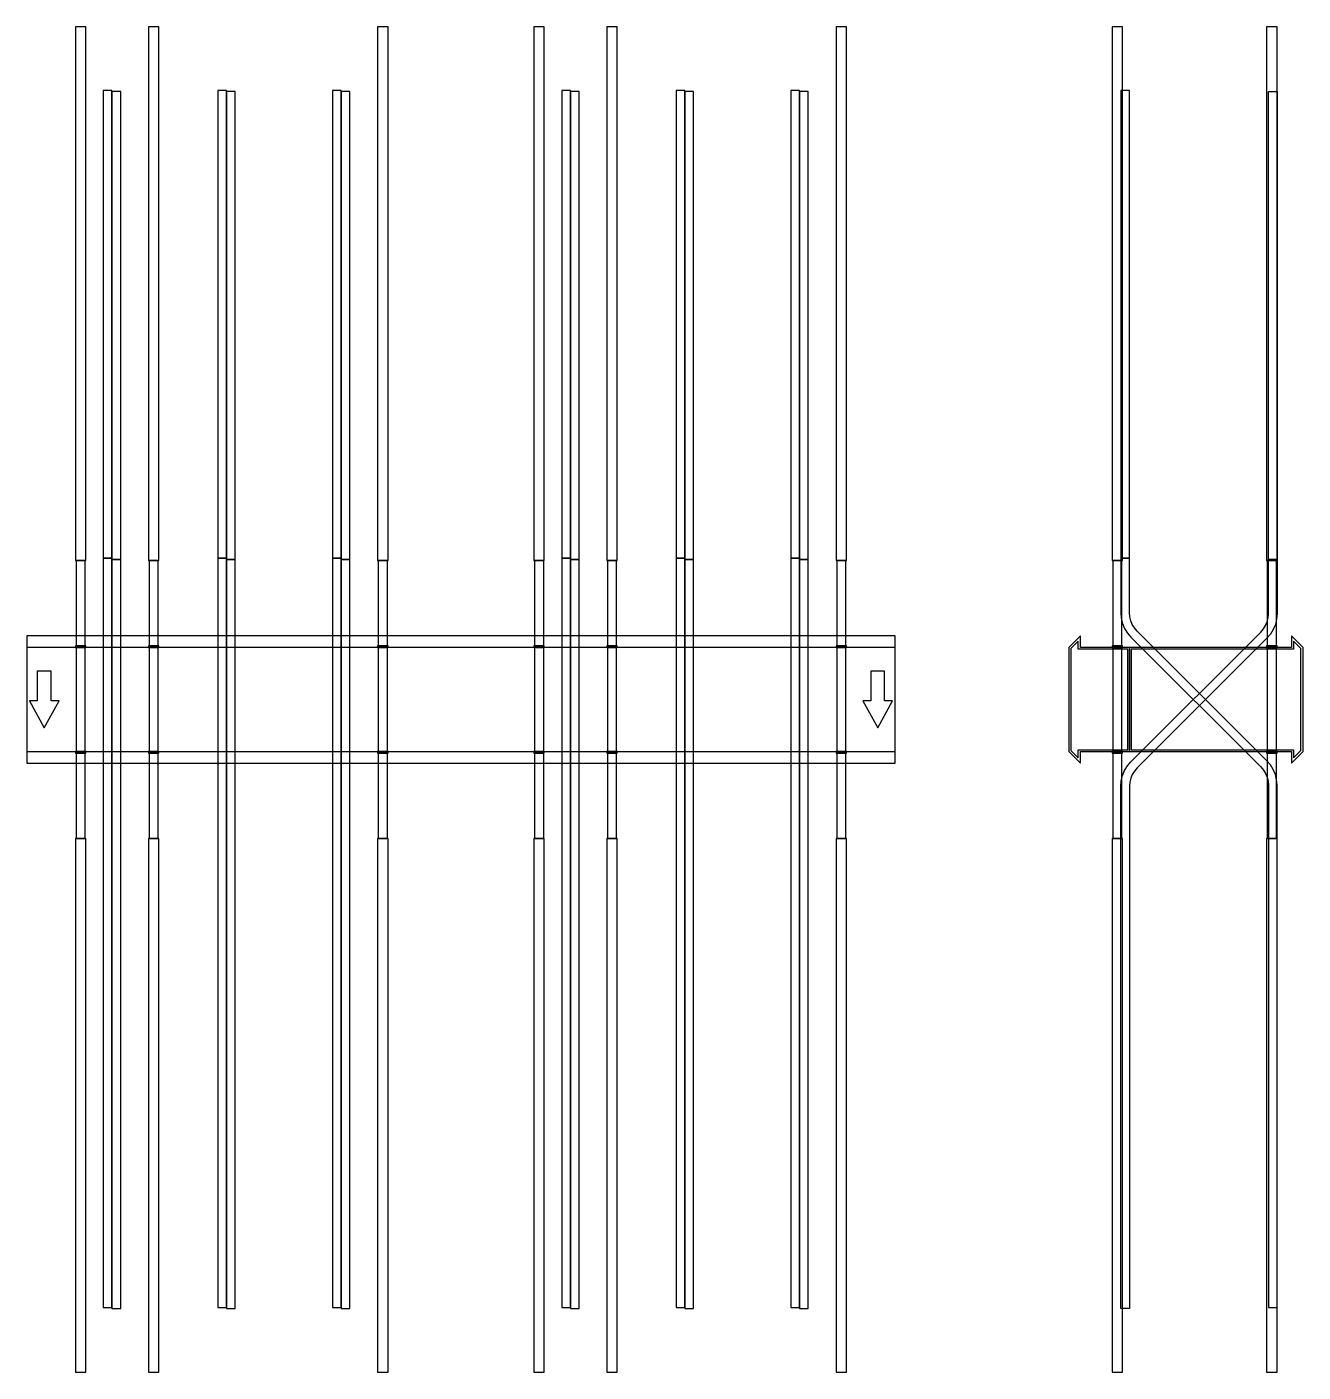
# Model space of a CAD drawing. Extents: x 0 to 1470, y -775 to 775.
import ezdxf

# ---------------------------------------------------------------- set-up
doc = ezdxf.new("R2010")
doc.units = 0
doc.layers.add('Halfen', color=7, linetype='CONTINUOUS')

msp = doc.modelspace()

# ---------------------------------------------------------------- linework, layer by layer
at = {"layer": 'Halfen', "color": 7}
for points in [[(68, 160), (68, 775), (56, 775), (56, 160)], [(152, 160), (152, 775), (140, 775), (140, 160)], [(416, 160), (416, 775), (404, 775), (404, 160)], [(596, 160), (596, 775), (584, 775), (584, 160)], [(680, 160), (680, 775), (668, 775), (668, 160)], [(944, 160), (944, 775), (932, 775), (932, 160)], [(1262, 160), (1262, 775), (1250, 775), (1250, 160)], [(1440, 160), (1440, 775), (1428, 775), (1428, 160)], [(98, 162.71), (98, 701.71), (88, 701.71), (88, 162.71)], [(108, 161.497), (108, 700.497), (98, 700.497), (98, 161.497)], [(230, 162.71), (230, 701.71), (220, 701.71), (220, 162.71)], [(240, 161.497), (240, 700.497), (230, 700.497), (230, 161.497)], [(362, 162.71), (362, 701.71), (352, 701.71), (352, 162.71)], [(372, 161.497), (372, 700.497), (362, 700.497), (362, 161.497)], [(626, 162.71), (626, 701.71), (616, 701.71), (616, 162.71)], [(636, 161.497), (636, 700.497), (626, 700.497), (626, 161.497)], [(758, 162.71), (758, 701.71), (748, 701.71), (748, 162.71)], [(768, 161.497), (768, 700.497), (758, 700.497), (758, 161.497)], [(890, 162.71), (890, 701.71), (880, 701.71), (880, 162.71)], [(900, 161.497), (900, 700.497), (890, 700.497), (890, 161.497)], [(1270, 162.71), (1270, 701.71), (1260, 701.71), (1260, 162.71)], [(1430, 161.497), (1430, 700.497), (1440, 700.497), (1440, 161.497)], [(67.25, 62), (67.25, 160), (56.75, 160), (56.75, 62)], [(98, -700.497), (98, 162.71), (88, 162.71), (88, -700.497)], [(108, -701.71), (108, 161.497), (98, 161.497), (98, -701.71)], [(151.25, 62), (151.25, 160), (140.75, 160), (140.75, 62)], [(230, -700.497), (230, 162.71), (220, 162.71), (220, -700.497)], [(240, -701.71), (240, 161.497), (230, 161.497), (230, -701.71)], [(362, -700.497), (362, 162.71), (352, 162.71), (352, -700.497)], [(372, -701.71), (372, 161.497), (362, 161.497), (362, -701.71)], [(415.25, 62), (415.25, 160), (404.75, 160), (404.75, 62)], [(595.25, 62), (595.25, 160), (584.75, 160), (584.75, 62)], [(626, -700.497), (626, 162.71), (616, 162.71), (616, -700.497)], [(636, -701.71), (636, 161.497), (626, 161.497), (626, -701.71)], [(679.25, 62), (679.25, 160), (668.75, 160), (668.75, 62)], [(758, -700.497), (758, 162.71), (748, 162.71), (748, -700.497)], [(768, -701.71), (768, 161.497), (758, 161.497), (758, -701.71)], [(890, -700.497), (890, 162.71), (880, 162.71), (880, -700.497)], [(900, -701.71), (900, 161.497), (890, 161.497), (890, -701.71)], [(943.25, 62), (943.25, 160), (932.75, 160), (932.75, 62)], [(1261.25, 62), (1261.25, 160), (1250.75, 160), (1250.75, 62)], [(1440, -700.497), (1440, -98.891), (1439.508, -92.633), (1438.042, -86.53), (1435.64, -80.731), (1432.361, -75.379), (1428.284, -70.607), (1278.787, 78.891), (1275.729, 82.471), (1273.27, 86.484), (1271.468, 90.834), (1270.369, 95.411), (1270, 100.104), (1270, 162.71), (1260, 162.71), (1260, 100.104), (1260.492, 93.847), (1261.958, 87.743), (1264.36, 81.944), (1267.639, 76.593), (1271.716, 71.82), (1421.213, -77.678), (1424.271, -81.257), (1426.73, -85.271), (1428.532, -89.62), (1429.631, -94.198), (1430, -98.891), (1430, -700.497)], [(1260, -701.71), (1260, -100.104), (1260.492, -93.847), (1261.958, -87.743), (1264.36, -81.944), (1267.639, -76.593), (1271.716, -71.82), (1421.213, 77.678), (1424.271, 81.257), (1426.73, 85.271), (1428.532, 89.62), (1429.631, 94.198), (1430, 98.891), (1430, 161.497), (1440, 161.497), (1440, 98.891), (1439.508, 92.634), (1438.042, 86.53), (1435.64, 80.731), (1432.361, 75.38), (1428.284, 70.607), (1278.787, -78.891), (1275.729, -82.47), (1273.27, -86.484), (1271.468, -90.833), (1270.369, -95.411), (1270, -100.104), (1270, -701.71)], [(1439.25, 62), (1439.25, 160), (1428.75, 160), (1428.75, 62)], [(0, -73.5), (1000, -73.5), (1000, 73.5), (0, 73.5)], [(68, 60), (68, 62), (56, 62), (56, 60)], [(152, 60), (152, 62), (140, 62), (140, 60)], [(416, 60), (416, 62), (404, 62), (404, 60)], [(596, 60), (596, 62), (584, 62), (584, 60)], [(680, 60), (680, 62), (668, 62), (668, 60)], [(944, 60), (944, 62), (932, 62), (932, 60)], [(1270, -60), (1270, 60), (1213.5, 60), (1213.5, 73.5), (1200, 60), (1200, -60), (1213.5, -73.5), (1213.5, -60)], [(1268, -58), (1268, 58), (1211, 58), (1211, 67.25), (1202.5, 58.75), (1202.5, -58.75), (1211, -67.25), (1211, -58)], [(1262, 60), (1262, 62), (1250, 62), (1250, 60)], [(1470, -60), (1470, 60), (1456.5, 73.5), (1456.5, 60), (1270, 60), (1270, -60), (1456.5, -60), (1456.5, -73.5)], [(1467.5, -58.75), (1467.5, 58.75), (1459, 67.25), (1459, 58), (1272, 58), (1272, -58), (1459, -58), (1459, -67.25)], [(1440, 60), (1440, 62), (1428, 62), (1428, 60)], [(0, -60), (1000, -60), (1000, 60), (0, 60)], [(67.25, -60), (67.25, 60), (56.75, 60), (56.75, -60)], [(151.25, -60), (151.25, 60), (140.75, 60), (140.75, -60)], [(415.25, -60), (415.25, 60), (404.75, 60), (404.75, -60)], [(595.25, -60), (595.25, 60), (584.75, 60), (584.75, -60)], [(679.25, -60), (679.25, 60), (668.75, 60), (668.75, -60)], [(943.25, -60), (943.25, 60), (932.75, 60), (932.75, -60)], [(1261.25, -60), (1261.25, 60), (1250.75, 60), (1250.75, -60)], [(1439.25, -60), (1439.25, 60), (1428.75, 60), (1428.75, -60)], [(20, -32.5), (37, -1.5), (28, -1.5), (28, 32.5), (12, 32.5), (12, -1.5), (3, -1.5)], [(980, -32.5), (997, -1.5), (988, -1.5), (988, 32.5), (972, 32.5), (972, -1.5), (963, -1.5)], [(68, -62), (68, -60), (56, -60), (56, -62)], [(67.25, -160), (67.25, -62), (56.75, -62), (56.75, -160)], [(152, -62), (152, -60), (140, -60), (140, -62)], [(151.25, -160), (151.25, -62), (140.75, -62), (140.75, -160)], [(416, -62), (416, -60), (404, -60), (404, -62)], [(415.25, -160), (415.25, -62), (404.75, -62), (404.75, -160)], [(596, -62), (596, -60), (584, -60), (584, -62)], [(595.25, -160), (595.25, -62), (584.75, -62), (584.75, -160)], [(680, -62), (680, -60), (668, -60), (668, -62)], [(679.25, -160), (679.25, -62), (668.75, -62), (668.75, -160)], [(944, -62), (944, -60), (932, -60), (932, -62)], [(943.25, -160), (943.25, -62), (932.75, -62), (932.75, -160)], [(1262, -62), (1262, -60), (1250, -60), (1250, -62)], [(1261.25, -160), (1261.25, -62), (1250.75, -62), (1250.75, -160)], [(1440, -62), (1440, -60), (1428, -60), (1428, -62)], [(1439.25, -160), (1439.25, -62), (1428.75, -62), (1428.75, -160)], [(68, -775), (68, -160), (56, -160), (56, -775)], [(152, -775), (152, -160), (140, -160), (140, -775)], [(416, -775), (416, -160), (404, -160), (404, -775)], [(596, -775), (596, -160), (584, -160), (584, -775)], [(680, -775), (680, -160), (668, -160), (668, -775)], [(944, -775), (944, -160), (932, -160), (932, -775)], [(1262, -775), (1262, -160), (1250, -160), (1250, -775)], [(1440, -775), (1440, -160), (1428, -160), (1428, -775)]]:
    msp.add_lwpolyline(points, close=True, dxfattribs=at)

doc.saveas('drawing.dxf')
